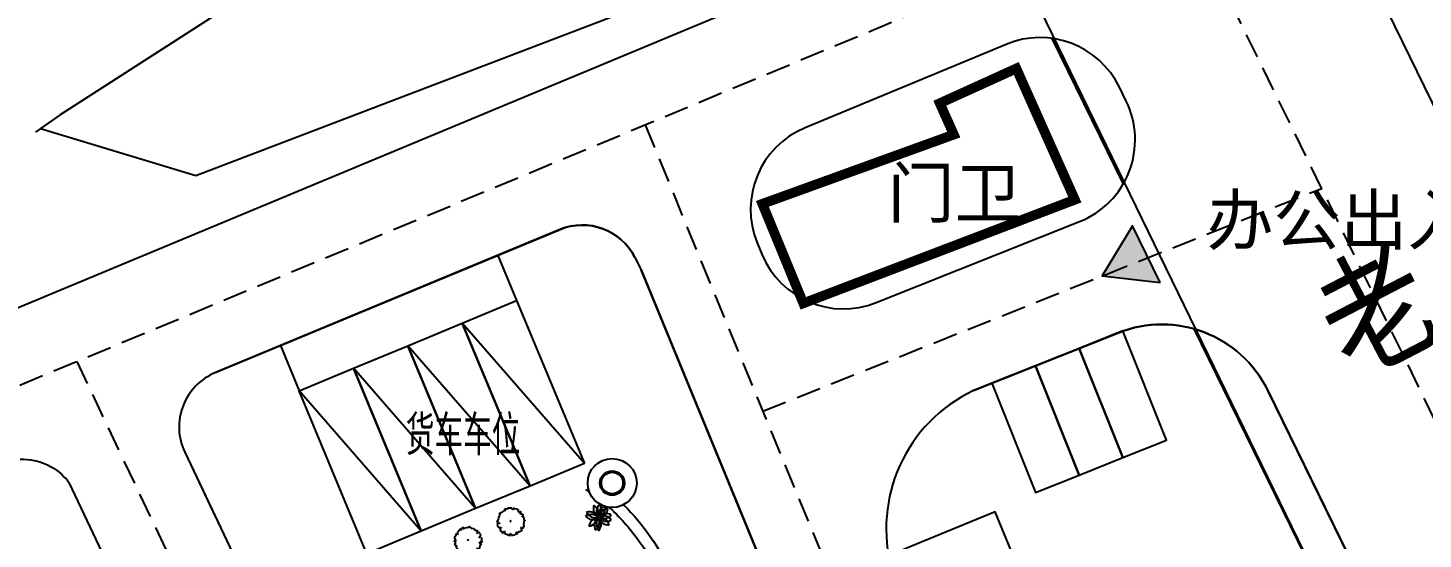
# Model space of a CAD drawing. Extents: x -809667 to 586099, y 3084146 to 3634412.
# Drawn here: x 382672.7 to 382743.8, y 3085767.5 to 3085793.6 of the extents above; entities that cross this region are included whole.
import ezdxf
from ezdxf.enums import TextEntityAlignment as Align

# ---------------------------------------------------------------- set-up
doc = ezdxf.new("R2010")
doc.units = 0
doc.header["$LTSCALE"] = 0.5
doc.linetypes.add('CONTINOUS', pattern=[0])
doc.linetypes.add('DASHED', pattern=[0.75, 0.5, -0.25])
doc.layers.get('0').update_dxf_attribs({"linetype": 'CONTINUOUS'})
for name, color, linetype in [('0-人行道线', 46, 'CONTINUOUS'), ('JMD', 7, 'CONTINUOUS'), ('PUB_TEXT', 7, 'CONTINUOUS'), ('TREE', 3, 'CONTINUOUS'), ('zy-1', 3, 'CONTINUOUS'), ('停车位', 6, 'CONTINUOUS'), ('图框', 4, 'CONTINUOUS'), ('建筑', 7, 'CONTINUOUS'), ('文字', 7, 'CONTINUOUS'), ('树', 3, 'CONTINUOUS'), ('灌木', 3, 'CONTINUOUS'), ('道路', 4, 'CONTINUOUS')]:
    doc.layers.add(name, color=color, linetype=linetype)
doc.styles.add('-宋体', font='', dxfattribs={"width": 0.6})
doc.styles.add('DIMST', font='', dxfattribs={"width": 0.8})
doc.styles.add('宋体', font='')
doc.styles.get('-宋体').set_extended_font_data('NSimSun')
doc.styles.get('DIMST').set_extended_font_data('SimSun')
doc.styles.get('宋体').set_extended_font_data('SimSun')

# ---------------------------------------------------------------- blocks, each defined once
blk = doc.blocks.new('A$C46A015EA')
at = {"layer": '树', "color": 0, "linetype": 'Continuous'}
for centre, radius, start, end in [((1.33, 4.1), 1.97, 227.5644, 31.3305), ((1.26, 1.36), 1.8, 310.7789, 134.4149), ((0.8, 3.48), 2, 251.8163, 53.749), ((2.09, 4.41), 1.9, 199.3601, 10.491), ((0.76, 1.9), 1.94, 297.0245, 103.8489), ((0.8, 2.58), 1.78, 359.791, 92.4715), ((2.81, 4.68), 2.12, 188.6399, 263.6226), ((3.55, 0.81), 2.01, 38.8778, 198.6816), ((3.77, 4.19), 2.01, 153.4396, 313.5861), ((3.96, 1.2), 1.94, 51.9802, 218.2571), ((4.1, 3.63), 1.85, 126.1691, 303.0486), ((4.64, 2.8), 2.08, 109.3184, 262.8778), ((2.13, 0.33), 2.29, 10.2667, 147.1518)]:
    blk.add_arc(centre, radius, start, end, dxfattribs=at)
blk = doc.blocks.new('*E54')
at = {"layer": 'TREE', "color": 0}
blk.add_ellipse((-2.37, 3.56), major_axis=(2.7, 1.39), ratio=1, start_param=0.518575, end_param=0.519414, dxfattribs=at)
blk = doc.blocks.new('A$C4C586FE1')
at = {"layer": 'TREE', "color": 0}
for p, q in [((173, 1443), (0, 1425)), ((0, 1425), (27, 1279)), ((6, 1547), (198, 1550)), ((171, 1878), (16, 1628)), ((208, 2079), (171, 1878)), ((198, 1550), (173, 1443)), ((330, 2136), (208, 2079)), ((514, 2441), (288, 2276)), ((288, 2276), (288, 2250)), ((288, 2250), (484, 2157)), ((422, 2031), (330, 2136)), ((484, 2157), (422, 2031)), ((570, 2555), (514, 2441)), ((785, 2557), (585, 2566)), ((842, 2436), (785, 2557)), ((885, 2449), (842, 2436)), ((1100, 2801), (873, 2660)), ((873, 2660), (885, 2449)), ((1294, 2743), (1193, 2819)), ((1261, 2599), (1294, 2743)), ((1389, 2617), (1261, 2599)), ((1418, 2836), (1389, 2617)), ((1787, 2660), (1418, 2836)), ((1875, 2686), (1787, 2660)), ((2108, 2532), (1875, 2686)), ((2261, 2516), (2108, 2532)), ((2273, 2551), (2261, 2516)), ((2411, 2297), (2336, 2500)), ((2434, 2275), (2411, 2297)), ((2565, 2086), (2434, 2275)), ((2577, 1905), (2565, 2086)), ((2688, 2051), (2577, 1905)), ((2666, 1735), (2772, 1843)), ((2724, 1646), (2666, 1735)), ((2799, 1744), (2724, 1646)), ((2788, 1244), (2821, 1629)), ((27, 1279), (67, 1102)), ((67, 988), (67, 1102)), ((67, 988), (157, 906)), ((335, 852), (122, 842)), ((123, 841), (320, 727)), ((157, 906), (291, 931)), ((291, 931), (335, 852)), ((320, 727), (414, 564)), ((414, 564), (369, 464)), ((513, 326), (783, 402)), ((827, 368), (610, 253)), ((783, 402), (827, 368)), ((1176, 133), (821, 132)), ((1176, 133), (1302, 10)), ((1302, 10), (1413, 132)), ((1413, 132), (1432, 0)), ((1540, 5), (1587, 59)), ((1587, 59), (1859, 85)), ((1826, 254), (2000, 124)), ((1859, 85), (1826, 254)), ((2130, 415), (2352, 350)), ((2132, 192), (2130, 415)), ((2275, 501), (2371, 599)), ((2419, 413), (2275, 501)), ((2371, 599), (2563, 580)), ((2632, 1202), (2788, 1244)), ((2635, 1086), (2632, 1202)), ((2775, 1105), (2635, 1086)), ((2643, 702), (2702, 978)), ((2702, 978), (2775, 1105))]:
    blk.add_line(p, q, dxfattribs=at)
at = {"layer": 'TREE', "color": 0, "extrusion": (0, 0, -1)}
for major_axis, start_param, end_param in [((1003, 1003), 4.0179908, 4.0754248), ((1003, 1003), -1.4266291, -1.4132158), ((1003, 1003), -1.0118049, -0.9451144), ((1003, 1003), -0.1392478, -0.0819607), ((839, 1144), 0.475418, 0.6338348), ((1003, 1003), 0.553886, 0.636541), ((839, 1143), 3.2004333, 3.3408831), ((839, 1144), 2.942836, 3.1151568), ((1003, 1003), 2.2703374, 2.3464274), ((1003, 1003), 1.8291007, 1.9341647), ((1003, 1003), 1.5734012, 1.6381533), ((1003, 1003), 1.3149332, 1.4176353)]:
    blk.add_ellipse((1418, 1418), major_axis=major_axis, ratio=1, start_param=start_param, end_param=end_param, dxfattribs=at)
at = {"layer": 'TREE', "color": 0, "linetype": 'Continuous'}
for start_param, end_param in [(0.0134102, 3.1550028), (3.1550028, 6.2965955)]:
    blk.add_ellipse((1466, 1447), major_axis=(19.2, 19.2), ratio=1, start_param=start_param, end_param=end_param, dxfattribs=at)
at = {"layer": 'TREE', "color": 8, "linetype": 'CONTINOUS', "extrusion": (0, 0, -1), "xscale": 467.4085850556439, "yscale": 467.4085850556439, "zscale": -467.4085850556439, "rotation": 278.9250190116231}
blk.add_blockref('*E54', (-2893, 66), dxfattribs=at)
blk = doc.blocks.new('A$C09E026DC')
at = {"linetype": 'Continuous'}
blk.add_hatch(color=0, dxfattribs=at).paths.add_polyline_path([(0, 0), (2.268, 0), (1.134, 1.771)])
at = {"color": 0, "linetype": 'Continuous', "flags": 128}
blk.add_lwpolyline([(0, 0), (2.268, 0), (1.134, 1.771), (0, 0)], close=True, dxfattribs=at)

msp = doc.modelspace()

# ---------------------------------------------------------------- linework, layer by layer
at = {"layer": '0-人行道线', "linetype": 'Continuous', "flags": 128}
for points in [[(382724.876, 3085793.095), (382728.508, 3085785.661)], [(382732.117, 3085778.276), (382749.843, 3085741.996)]]:
    msp.add_lwpolyline(points, dxfattribs=at)
at = {"layer": 'zy-1', "color": 4, "linetype": 'ByBlock'}
for radius in [1.25, 0.625, 0.55]:
    msp.add_circle((382702.46, 3085770.41), radius, dxfattribs=at)
at = {"layer": '停车位'}
for p, q in [((382701.041, 3085771.404), (382694.818, 3085778.564)), ((382698.271, 3085770.253), (382692.047, 3085777.413)), ((382695.5, 3085769.102), (382689.277, 3085776.262)), ((382692.73, 3085767.951), (382686.506, 3085775.111))]:
    msp.add_line(p, q, dxfattribs=at)
at = {"layer": '停车位', "flags": 128}
for points in [[(382696.629, 3085782.024), (382697.588, 3085779.715)], [(382701.041, 3085771.404), (382698.271, 3085770.253), (382694.818, 3085778.564), (382697.588, 3085779.715), (382701.041, 3085771.404)], [(382698.271, 3085770.253), (382695.5, 3085769.102), (382692.047, 3085777.413), (382694.818, 3085778.564), (382698.271, 3085770.253)], [(382685.547, 3085777.42), (382686.506, 3085775.111)], [(382695.5, 3085769.102), (382692.73, 3085767.951), (382689.277, 3085776.262), (382692.047, 3085777.413), (382695.5, 3085769.102)], [(382692.73, 3085767.951), (382689.959, 3085766.8), (382686.506, 3085775.111), (382689.277, 3085776.262), (382692.73, 3085767.951)]]:
    msp.add_lwpolyline(points, dxfattribs=at)
for points in [[(382726.269, 3085777.279), (382728.491, 3085771.706), (382730.721, 3085772.595), (382728.498, 3085778.168)], [(382724.039, 3085776.39), (382726.262, 3085770.817), (382728.491, 3085771.706), (382726.269, 3085777.279)], [(382721.81, 3085775.501), (382724.033, 3085769.928), (382726.262, 3085770.817), (382724.039, 3085776.39)], [(382717.352, 3085764.432), (382722.901, 3085766.715), (382721.989, 3085768.934), (382716.439, 3085766.652)]]:
    msp.add_lwpolyline(points, close=True, dxfattribs=at)
at = {"layer": '建筑', "linetype": 'Continuous', "const_width": 0.5, "elevation": 66.05, "flags": 128}
msp.add_lwpolyline([(382723.063, 3085791.56), (382719.162, 3085789.787), (382719.875, 3085788.188), (382710.117, 3085784.653), (382712.204, 3085779.579), (382726.048, 3085784.866)], close=True, dxfattribs=at)
at = {"layer": '文字', "linetype": 'Continuous', "flags": 128}
for points in [[(382581.269, 3085781.892), (382587.728, 3085785.991), (382691.992, 3085861.002), (382748.361, 3085745.012)], [(382706.881, 3085809.291), (382698.788, 3085803.302), (382689.119, 3085798.735), (382674.322, 3085789.19), (382673.067, 3085788.316)]]:
    msp.add_lwpolyline(points, dxfattribs=at)
at = {"layer": '道路', "linetype": 'Continuous'}
for p, q in [((382703.617, 3085781.918), (382703.934, 3085781.285)), ((382682.229, 3085776.042), (382682.229, 3085776.042))]:
    msp.add_line(p, q, dxfattribs=at)
at = {"layer": '道路', "linetype": 'Continuous', "flags": 128}
for points in [[(382667.384, 3085777.383), (382714.561, 3085797.039, 0.431813), (382719.185, 3085809.298), (382693.326, 3085862.221), (382692.683, 3085863.553)], [(382703.617, 3085781.918, 0.393528), (382699.784, 3085783.343), (382682.229, 3085776.042, 0.428399), (382680.668, 3085771.988), (382702.827, 3085725.168, 0.467402), (382711.737, 3085722.852), (382718.474, 3085727.663, 0.348347), (382721.567, 3085738.41), (382703.934, 3085781.285)], [(382698.995, 3085783.015), (382699.784, 3085783.343, -0.393528), (382703.617, 3085781.918), (382703.934, 3085781.285)], [(382720.872, 3085775.127, 0.364137), (382716.717, 3085765.977), (382726.418, 3085742.39, 0.483298), (382735.454, 3085739.789), (382736.016, 3085740.129), (382728.297, 3085752.93), (382737.161, 3085758.275), (382745.149, 3085745.028), (382749.54, 3085747.173), (382735.877, 3085775.136, 0.392415), (382728.264, 3085778.075), (382720.872, 3085775.127)], [(382720.872, 3085775.127), (382728.264, 3085778.075, -0.392415), (382735.877, 3085775.136), (382751.64, 3085742.874), (382751.641, 3085742.873)], [(382682.229, 3085776.042), (382682.229, 3085776.042, 0.428399), (382680.668, 3085771.988), (382682.255, 3085768.635)], [(382672.279, 3085771.628, -0.243012), (382674.763, 3085770.441, -0.243012)], [(382674.763, 3085770.441), (382705.286, 3085705.948, -0.477892), (382699.199, 3085693.334), (382674.325, 3085687.52, -0.026829), (382673.692, 3085687.408), (382638.523, 3085683.084)]]:
    msp.add_lwpolyline(points, format="xyb", dxfattribs=at)
at = {"layer": '道路', "color": 1, "linetype": 'DASHED', "ltscale": 5, "flags": 128}
for points in [[(382757.577, 3085746.669), (382700.467, 3085863.553)], [(382668.807, 3085773.967), (382731.48, 3085800.08)], [(382704.134, 3085788.686), (382724.341, 3085739.551)], [(382710.142, 3085774.077), (382738.633, 3085785.44)], [(382675.16, 3085776.614), (382715.112, 3085692.199)]]:
    msp.add_lwpolyline(points, dxfattribs=at)
at = {"layer": '道路', "linetype": 'Continuous', "flags": 128}
for points in [[(382786.585, 3085718.929), (382763.593, 3085750.303), (382708.257, 3085863.553)], [(382681.232, 3085786.103), (382711.243, 3085797.582), (382706.667, 3085809.133), (382698.788, 3085803.302), (382689.119, 3085798.735), (382674.322, 3085789.19), (382673.323, 3085788.494), (382681.232, 3085786.103)], [(382682.192, 3085776.026), (382699.984, 3085783.418)], [(382703.934, 3085781.285), (382719.656, 3085743.055)], [(382680.668, 3085771.988), (382702.827, 3085725.168)]]:
    msp.add_lwpolyline(points, dxfattribs=at)
msp.add_lwpolyline([(382709.855, 3085782.663), (382710.094, 3085782.081, 0.411094), (382715.923, 3085779.613), (382726.286, 3085783.746, 0.436353), (382728.663, 3085789.901), (382728.316, 3085790.611, 0.396537), (382722.546, 3085792.792), (382712.29, 3085788.531, 0.413159)], format="xyb", close=True, dxfattribs=at)
at = {"layer": '道路', "linetype": 'Continuous'}
msp.add_arc((382724.244, 3085768.077), 7.815, 115.56071, 195.59443, dxfattribs=at)
msp.add_open_spline([(382701.107, 3085770.074), (382701.176, 3085770.027), (382701.241, 3085769.982), (382701.302, 3085769.938)], degree=3, dxfattribs=at)
for points, knots in [([(382703.042, 3085769.303), (382703.526, 3085768.818), (382705.859, 3085766.078), (382707.355, 3085761.247), (382705.632, 3085759.042), (382705.388, 3085758.476)], [6.300286, 6.300286, 6.300286, 6.300286, 8.300034, 16.526304, 17.285813, 17.285813, 17.285813, 17.285813]), ([(382702.313, 3085769.168), (382702.416, 3085769.077), (382702.5, 3085768.996), (382703.124, 3085768.375), (382703.627, 3085767.773), (382704.679, 3085766.175), (382705.189, 3085765.124), (382705.777, 3085763.229), (382705.918, 3085762.384), (382705.892, 3085761.381), (382705.869, 3085761.143), (382705.793, 3085760.717), (382705.743, 3085760.527), (382705.643, 3085760.24), (382705.601, 3085760.137), (382705.508, 3085759.943), (382705.459, 3085759.852), (382705.378, 3085759.72), (382705.347, 3085759.673), (382705.267, 3085759.551), (382705.221, 3085759.477), (382705.075, 3085759.225), (382704.966, 3085759.013), (382704.837, 3085758.713)], [5.892072, 5.892072, 5.892072, 5.892072, 6.250682, 6.250682, 8.593283, 8.593283, 11.652469, 11.652469, 14.135035, 14.135035, 14.94719, 14.94719, 15.665817, 15.665817, 16.092298, 16.092298, 16.49786, 16.49786, 16.70257, 16.70257, 16.90728, 16.90728, 17.285813, 17.285813, 17.285813, 17.285813])]:
    msp.add_open_spline(points, degree=3, knots=knots, dxfattribs=at)

# ---------------------------------------------------------------- block references
at = {"color": 8, "linetype": 'Continuous', "xscale": 1.417499999999999, "yscale": 1.417499999999999, "zscale": 1.417499999999999, "rotation": 116.0405566931553}
msp.add_blockref('A$C09E026DC', (382730.404, 3085780.635), dxfattribs=at)
at = {"layer": '图框', "color": 8, "zscale": 0.0005}
for p, xscale, yscale, rotation in [((382698.037, 3085767.766), 0.0005, 0.0005, 92.80541082498242), ((382695.114, 3085766.472), -0.0004999999999999999, 0.0004999999999999999, 314.9561458719995)]:
    msp.add_blockref('A$C4C586FE1', p, dxfattribs=dict(at, xscale=xscale, yscale=yscale, rotation=rotation))
at = {"layer": '灌木', "color": 8, "xscale": 0.2560000000000001, "yscale": 0.2560000000000001, "zscale": 0.2560000000000001, "rotation": 268.002463306846}
msp.add_blockref('A$C46A015EA', (382701.128, 3085769.337), dxfattribs=at)

# ---------------------------------------------------------------- texts
at = {"layer": 'JMD', "linetype": 'Continuous', "style": '宋体'}
for s, p in [('门卫', (382719.911, 3085785.261)), ('办公出入口', (382741.292, 3085783.867))]:
    msp.add_text(s, height=2.5, dxfattribs=at).set_placement(p, align=Align.MIDDLE)
at = {"layer": 'PUB_TEXT', "color": 7, "linetype": 'Continuous', "style": '-宋体', "width": 0.6}
msp.add_text('货车车位', height=1.7843, dxfattribs=at).set_placement((382691.939, 3085772.025))
at = {"layer": '文字', "linetype": 'Continuous', "insert": (382737.815, 3085780.185, 0.716), "char_height": 5, "width": 162.80629, "attachment_point": 1, "rotation": 27.48335, "style": 'DIMST'}
msp.add_mtext('{\\fSimHei|b0|i0|c134|p49;老\\P\\P\\P虎\\P\\P\\P路}', dxfattribs=at)

doc.saveas('drawing.dxf')
